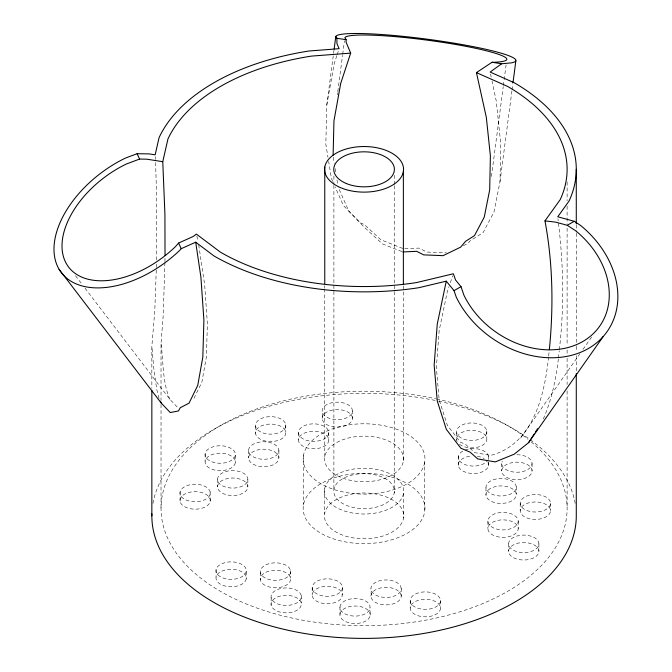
<?xml version="1.0" encoding="UTF-8"?>
<svg xmlns="http://www.w3.org/2000/svg" width="672" height="672" viewBox="0 0 672 672"><rect width="100%" height="100%" fill="white"/><g stroke="black" fill="none" stroke-linecap="round" stroke-linejoin="round"><path stroke-width="0.5" stroke-dasharray="3.36 2.52" d="M156.467 264.146L154.795 310.691L151.847 346.424L151.847 388.265M156.534 260.014L156.685 198.677L155.593 162.263M164.9 262.66L163.229 315.118L161.028 343.661L161.028 400.344M164.917 261.626L164.993 257.46M463.319 245.692L467.972 243.432L470.173 240.828L483.109 232.596L493.97 212.008L499.993 181.751L500.774 143.884L496.255 100.993L492.038 81.043M334.018 49.946L326.802 104.941L325.828 144.295L327.986 157.408M548.57 357C544.589 394.825 533.333 444.503 490.703 455.372L474.919 452.693L465.587 444.385L460.32 442.126L447.317 425.191L439.152 399.722L436.363 367.458L439.152 330.599L447.317 291.648L449.005 286.684M548.68 355.967L549.226 350.784M558.373 358.898C555.719 380.1 551.468 401.318 542.438 420.823M558.482 357.874L559.23 350.725M559.339 349.7C564.287 307.272 563.539 264.239 558.289 221.869M337.369 94.861L337.638 92.778M337.781 91.736L342.552 55.356M342.686 54.314L344.467 40.807M491.442 176.476L503.244 86.587M503.378 85.554L506.092 64.89M499.993 181.751L511.921 90.896M512.056 89.863L512.87 83.672M326.802 104.941L334.337 63.218L336.882 55.474M342.502 587.58L341.989 589.84A15.162 8.753 0 0 1 323.425 596.03A15.162 8.753 0 0 1 312.707 585.312L314.219 583.204A15.162 8.753 0 0 1 331.271 579.121A15.162 8.753 0 0 1 342.502 587.58L341.989 597.265A15.162 8.753 0 0 1 323.425 603.456A15.162 8.753 0 0 1 312.707 592.738L314.219 590.629A15.162 8.753 0 0 1 331.271 586.547A15.162 8.753 0 0 1 342.502 595.006M339.948 607.001L340.612 604.75A15.162 8.753 0 0 1 355.681 598.592A15.162 8.753 0 0 1 369.877 605.405L370.238 615.107A15.162 8.753 0 0 1 354.497 623.515A15.162 8.753 0 0 1 339.948 614.426L339.948 607.001A15.162 8.753 0 0 0 354.497 616.09A15.162 8.753 0 0 0 370.238 607.681M339.948 614.426L340.612 612.175A15.162 8.753 0 0 1 355.681 606.026A15.162 8.753 0 0 1 369.877 612.83L370.238 615.107M337.201 54.508L338.478 50.635M450.349 282.71L452.701 275.755M193.99 398.294L201.844 382.267L206.413 356.79L207.379 323.602L204.683 284.962L198.66 244.532M520.64 438.094L579.944 353.716M582.943 349.457L591.923 336.672M462.773 451.206L461.404 451.996A15.162 8.753 0 0 0 465.847 464.898A15.162 8.753 0 0 0 487.435 460.673M404.704 248.766L418.992 248.086L426.829 252.05L446.351 252.84M402.738 248.438L380.999 239.854L364.064 224.314L360.671 223.171L343.358 205.489L335.16 186.942M401.881 251.58L382.452 243.911L364.392 227.329L348.844 211.252L338.159 187.06M85.008 288.187L169.898 399.344L177.988 407.828M75.508 275.738L82.471 284.869M169.898 399.344C162.28 381.965 163.548 362.141 161.028 343.661M332.707 181.373L331.472 178.592L328.65 161.44M159.079 398.387L156.702 389.29L153.754 367.92L151.847 346.424M401.243 588.697L400.722 586.429A15.162 8.753 0 0 0 384.107 580.02A15.162 8.753 0 0 0 370.919 588.697L371.44 598.391A15.162 8.753 0 0 0 388.063 604.8A15.162 8.753 0 0 0 401.243 596.123L401.243 588.697A15.162 8.753 0 0 1 388.063 597.374A15.162 8.753 0 0 1 371.44 590.965L370.919 588.697M401.243 596.123L400.722 593.855A15.162 8.753 0 0 0 384.107 587.446A15.162 8.753 0 0 0 370.919 596.123M352.464 410.911L351.952 408.652A15.162 8.753 0 0 0 335.328 402.234A15.162 8.753 0 0 0 322.148 410.911L322.669 420.605A15.162 8.753 0 0 0 339.284 427.014A15.162 8.753 0 0 0 352.464 418.337L352.464 410.911A15.162 8.753 0 0 1 339.284 419.588A15.162 8.753 0 0 1 322.669 413.179L322.148 410.911M352.464 418.337L351.952 416.077A15.162 8.753 0 0 0 335.328 409.66A15.162 8.753 0 0 0 322.148 418.337M196.829 235.973L198.089 241.618M490.56 74.063L491.198 77.053M333.253 157.256L334.27 163.422M335.11 168.563L335.79 172.67M336.974 179.869L337.823 185.002M557.97 218.82L558.18 220.853M155.266 156.685L155.434 159.474M576.282 224.818L576.282 232.142M576.282 233.192L576.282 345.223M576.282 346.265L576.282 351.498M576.282 355.69L576.282 371.398M567.109 181.927L567.109 200.827M567.109 206.077L567.109 223.927M567.109 228.119L567.109 345.71M567.109 349.91L567.109 354.11M567.109 358.31L567.109 384.56M567.109 390.86L567.109 508.452M550.511 503.269L550.511 510.695M538.91 543.841L538.91 551.267M532.048 463.495L532.048 470.921M520.195 503.269L520.195 510.695M518.213 521.161L518.213 528.587M516.256 486.763L516.256 494.189M508.595 543.841L508.595 551.267M501.732 463.495L501.732 470.921M488.46 456.179L488.46 465.889M487.897 521.161L487.897 528.587M486.788 430.794L486.788 438.22M485.982 487.738L485.982 495.163M458.396 456.179L458.396 465.889M456.632 432.617L456.632 440.042M440.521 600.65L440.521 608.076M424.67 462.395A60.892 35.154 0 0 1 328.591 487.519A60.892 35.154 0 0 1 338.94 426.922A60.892 35.154 0 0 1 424.67 462.395L424.67 511.904A60.892 35.154 0 0 1 328.591 537.029A60.892 35.154 0 0 1 338.94 476.423A60.892 35.154 0 0 1 424.67 511.904M410.206 600.65L410.206 608.076M403.519 493.366A39.64 22.89 0 0 1 340.973 509.729A39.64 22.89 0 0 1 347.71 470.274A39.64 22.89 0 0 1 403.519 493.366L403.519 518.12A39.64 22.89 0 0 1 340.973 534.484A39.64 22.89 0 0 1 347.71 495.029A39.64 22.89 0 0 1 403.519 518.12M403.368 285.944L403.368 461.185A39.488 22.798 0 0 1 341.065 477.473A39.488 22.798 0 0 1 347.777 438.178A39.488 22.798 0 0 1 403.368 461.185M394.237 175.241L394.237 184.674M394.237 185.716L394.237 290.539M394.237 291.589L394.237 492.845A30.316 17.506 0 0 1 346.408 505.352A30.316 17.506 0 0 1 351.557 475.18A30.316 17.506 0 0 1 394.237 492.845M333.9 175.997L333.9 184.38M333.9 185.43L333.9 489.409M328.793 432.6L328.793 440.026M324.769 285.667L324.769 287.767M324.769 288.817L324.769 456.708M324.618 488.88L324.618 513.635M312.186 587.58L312.186 595.006M303.467 455.498L303.467 505M301.258 595.678L301.258 603.103M298.477 432.6L298.477 440.026M290.581 570.679L290.581 578.105M285.776 424.83L285.776 432.256M278.897 450.526L278.897 457.951M271.144 597.694L271.144 605.119M260.434 572.502L260.434 579.928M255.528 425.972L255.528 433.398M248.581 450.526L248.581 457.951M247.85 479.338L247.85 486.763M246.212 571.536L246.212 578.962M235.326 455.272L235.326 462.697M217.535 479.338L217.535 486.763M216.065 569.663L216.065 577.088M210.151 491.862L210.151 501.572A15.162 8.753 0 0 1 185.9 507.368A15.162 8.753 0 0 1 189.328 492.341A15.162 8.753 0 0 1 210.151 501.572M205.12 453.768L205.12 461.194M180.096 491.862L180.096 501.572M161.028 404.544L161.028 508.452M459.446 444.276A15.162 8.753 0 0 0 483.496 444.637L485.562 442.688A15.162 8.753 0 0 0 479.632 431.668A15.162 8.753 0 0 0 459.934 433.625L457.867 435.574A15.162 8.753 0 0 0 457.145 441.546M516.894 454.742A15.162 8.753 0 0 1 531.535 461.227A15.162 8.753 0 0 1 524.471 471.072L520.817 471.946A15.162 8.753 0 0 1 502.253 461.227M531.199 441.882A203.045 117.222 0 0 1 420.697 621.029A203.045 117.222 0 0 1 161.179 503.933A203.045 117.222 0 0 1 435.557 398.731M436.598 398.958A203.045 117.222 0 0 1 528.024 439.303M152.939 503.504A212.218 122.522 0 0 1 437.632 400.949M438.656 401.176A212.218 122.522 0 0 1 529.486 439.127M530.334 439.74A212.218 122.522 0 0 1 575.375 504.538M465.007 450.047A15.162 8.753 0 0 1 481.429 449.887A15.162 8.753 0 0 1 488.46 458.464M487.88 462.118A15.162 8.753 0 0 1 470.795 473.365A15.162 8.753 0 0 1 461.404 459.421L464.201 457.808A15.162 8.753 0 0 1 471.45 456.07M477.355 456.296A15.162 8.753 0 0 1 484.151 458.564M301.199 597.962L300.115 600.163A15.162 8.753 0 0 1 280.182 604.716A15.162 8.753 0 0 1 272.286 593.208L274.319 591.251A15.162 8.753 0 0 1 292.219 588.655A15.162 8.753 0 0 1 301.199 597.962M301.199 605.388L300.115 607.589A15.162 8.753 0 0 1 280.182 612.142A15.162 8.753 0 0 1 272.286 600.634L274.319 598.676A15.162 8.753 0 0 1 292.219 596.081A15.162 8.753 0 0 1 301.199 605.388M263.726 566.084L261.66 568.033A15.162 8.753 0 0 0 267.59 579.054A15.162 8.753 0 0 0 287.288 577.097L289.355 575.148A15.162 8.753 0 0 0 283.433 564.127A15.162 8.753 0 0 0 263.726 566.084M263.726 573.51L261.66 575.459A15.162 8.753 0 0 0 267.59 586.48A15.162 8.753 0 0 0 287.288 584.522L289.355 582.574A15.162 8.753 0 0 0 283.433 571.553A15.162 8.753 0 0 0 263.726 573.51M459.934 426.199L457.867 428.148A15.162 8.753 0 0 0 463.789 439.169A15.162 8.753 0 0 0 483.496 437.212L485.562 435.263A15.162 8.753 0 0 0 479.632 424.242A15.162 8.753 0 0 0 459.934 426.199M225.011 562.59L221.634 563.783A15.162 8.753 0 0 0 218.19 575.148A15.162 8.753 0 0 0 237.266 578.609L240.643 577.416A15.162 8.753 0 0 0 244.087 566.051A15.162 8.753 0 0 0 225.011 562.59M225.011 570.024L221.634 571.208A15.162 8.753 0 0 0 218.19 582.574A15.162 8.753 0 0 0 237.266 586.034L240.643 584.842A15.162 8.753 0 0 0 244.087 573.476A15.162 8.753 0 0 0 225.011 570.024M496.381 478.934L492.82 479.926A15.162 8.753 0 0 0 486.721 489.98A15.162 8.753 0 0 0 501.967 495.986L505.856 495.566A15.162 8.753 0 0 0 515.516 484.512A15.162 8.753 0 0 0 496.381 478.934M496.381 486.36L492.82 487.351A15.162 8.753 0 0 0 486.721 497.406A15.162 8.753 0 0 0 501.967 503.412L505.856 502.992A15.162 8.753 0 0 0 515.516 491.946A15.162 8.753 0 0 0 496.381 486.36M512.971 462.47L509.309 463.344A15.162 8.753 0 0 0 502.891 474.272A15.162 8.753 0 0 0 520.817 479.371L524.471 478.498A15.162 8.753 0 0 0 530.897 467.569A15.162 8.753 0 0 0 512.971 462.47M535.349 494.516L531.426 494.819A15.162 8.753 0 0 0 520.321 504.412A15.162 8.753 0 0 0 535.349 512.022L539.272 511.72A15.162 8.753 0 0 0 550.376 502.127A15.162 8.753 0 0 0 535.349 494.516M535.349 501.942L531.426 502.244A15.162 8.753 0 0 0 520.321 511.837A15.162 8.753 0 0 0 535.349 519.448L539.272 519.145A15.162 8.753 0 0 0 550.376 509.552A15.162 8.753 0 0 0 535.349 501.942M506.982 512.711L503.059 512.408A15.162 8.753 0 0 0 488.032 520.019A15.162 8.753 0 0 0 499.136 529.612L503.059 529.914A15.162 8.753 0 0 0 518.087 522.304A15.162 8.753 0 0 0 506.982 512.711M506.982 520.136L503.059 519.834A15.162 8.753 0 0 0 488.032 527.444A15.162 8.753 0 0 0 499.136 537.037L503.059 537.34A15.162 8.753 0 0 0 518.087 529.729A15.162 8.753 0 0 0 506.982 520.136M531.334 536.264L527.68 535.391A15.162 8.753 0 0 0 509.754 540.49A15.162 8.753 0 0 0 516.18 551.418L519.834 552.292A15.162 8.753 0 0 0 537.76 547.193A15.162 8.753 0 0 0 531.334 536.264M240.274 471.761L236.62 470.879A15.162 8.753 0 0 0 218.686 475.986A15.162 8.753 0 0 0 225.112 486.914L228.774 487.788A15.162 8.753 0 0 0 246.7 482.689A15.162 8.753 0 0 0 240.274 471.761M531.334 543.69L527.68 542.816A15.162 8.753 0 0 0 509.754 547.915A15.162 8.753 0 0 0 516.18 558.844L519.834 559.717A15.162 8.753 0 0 0 537.76 554.618A15.162 8.753 0 0 0 531.334 543.69M240.274 479.186L236.62 478.313A15.162 8.753 0 0 0 218.686 483.412A15.162 8.753 0 0 0 225.112 494.34L228.774 495.214A15.162 8.753 0 0 0 246.7 490.115A15.162 8.753 0 0 0 240.274 479.186M215.057 462.748L211.546 461.698A15.162 8.753 0 0 1 207.791 449.509A15.162 8.753 0 0 1 228.892 447.342L231.815 448.879A15.162 8.753 0 0 1 232.655 459.53A15.162 8.753 0 0 1 215.057 462.748M215.057 470.173L211.546 469.123A15.162 8.753 0 0 1 207.791 456.935A15.162 8.753 0 0 1 228.892 454.768L231.815 456.305A15.162 8.753 0 0 1 232.655 466.956A15.162 8.753 0 0 1 215.057 470.173M256.158 458.102L253.016 456.716A15.162 8.753 0 0 1 253.016 444.335A15.162 8.753 0 0 1 274.453 444.335L276.864 446.149A15.162 8.753 0 0 1 274.453 456.716A15.162 8.753 0 0 1 256.158 458.102M256.158 465.536L253.016 464.142A15.162 8.753 0 0 1 253.016 451.769A15.162 8.753 0 0 1 274.453 451.769L276.864 453.575A15.162 8.753 0 0 1 274.453 464.142A15.162 8.753 0 0 1 256.158 465.536M260.66 431.978L258.048 430.265A15.162 8.753 0 0 1 262.231 418.127A15.162 8.753 0 0 1 283.256 420.538L285.004 422.587A15.162 8.753 0 0 1 279.073 432.676A15.162 8.753 0 0 1 260.66 431.978M260.66 439.412L258.048 437.69A15.162 8.753 0 0 1 262.231 425.552A15.162 8.753 0 0 1 283.256 427.963L285.004 430.013A15.162 8.753 0 0 1 279.073 440.101A15.162 8.753 0 0 1 260.66 439.412M328.28 430.34L326.768 428.224A15.162 8.753 0 0 0 307.835 424.519A15.162 8.753 0 0 0 298.998 434.868L300.51 436.976A15.162 8.753 0 0 0 319.435 440.689A15.162 8.753 0 0 0 328.28 430.34M328.28 437.766L326.768 435.658A15.162 8.753 0 0 0 307.835 431.945A15.162 8.753 0 0 0 298.998 442.294L300.51 444.402A15.162 8.753 0 0 0 319.435 448.115A15.162 8.753 0 0 0 328.28 437.766M440.009 598.382L438.497 596.274A15.162 8.753 0 0 0 419.563 592.561A15.162 8.753 0 0 0 410.726 602.91L412.238 605.018A15.162 8.753 0 0 0 431.164 608.731A15.162 8.753 0 0 0 440.009 598.382M440.009 605.808L438.497 603.7A15.162 8.753 0 0 0 419.563 599.987A15.162 8.753 0 0 0 410.726 610.336L412.238 612.444A15.162 8.753 0 0 0 431.164 616.157A15.162 8.753 0 0 0 440.009 605.808M185.9 499.943A15.162 8.753 0 0 0 210.151 494.147A15.162 8.753 0 0 0 189.328 484.915A15.162 8.753 0 0 0 185.9 499.943"/><path stroke-width="1.01" d="M165.026 255.377L164.926 214.402L162.767 161.692L167.941 138.986A203.045 117.222 0 0 1 311.514 56.095L350.675 53.122L346.122 42.26L346.122 39.707L344.87 37.691A81.774 8.644 7.5 0 1 451.374 43.747A81.774 8.644 7.5 0 1 493.542 62.286L492.013 62.278L476.44 72.618L486.318 117.289L490.384 155.862L489.686 189.907L484.26 217.106L474.499 235.62L465.587 241.29L460.664 247.128L443.066 255.662L423.671 254.873L416.623 251.311L402.847 251.966M333.11 155.182L333.959 120.842L340.729 83.328L350.675 53.122M549.335 349.742C553.61 306.928 552.913 263.248 544.967 220.886L560.196 199.668A203.045 117.222 0 0 0 507.637 86.436L476.44 72.618M334.16 48.905L335.79 36.448A90.947 9.61 7.5 0 1 442.831 41.395A90.947 9.61 7.5 0 1 511.409 62.866L501.623 63.764L492.013 62.278M513.005 82.639L515.852 60.959M195.695 242.18L200.903 277.141L203.902 320.124L202.826 357.034L197.753 385.367L189.017 403.2L180.281 407.711L178.483 410.962L170.251 412.541L161.263 403.108L59.128 269.371A90.947 55.087 -37.4 0 0 180.13 249.942L181.205 248.707L195.695 242.18L214.007 255.965A212.218 122.522 0 0 0 418.992 287.675L446.267 281.156L437.254 324.131L434.154 365.123L437.254 401.008L446.334 429.332L460.79 448.174L470.173 452.189L477.742 458.917L495.289 461.899L514.13 454.23L528.578 442.68L603.221 336.487M528.578 442.68L534.19 433.978M535.315 432.23L537.558 428.753M501.623 63.764L490.14 72.064L514.13 82.69A212.218 122.522 0 0 1 569.05 201.037L557.76 216.787L574.224 221.273L580.49 225.372A90.947 71.728 35.1 0 1 588.479 348.457A90.947 71.728 35.1 0 1 456.246 297.1L454.037 290.657L446.267 281.156M544.967 220.886L555.694 222.138L567.26 225.288L575.677 230.798A81.774 64.495 35.1 0 1 582.859 341.468A81.774 64.495 35.1 0 1 463.966 295.294L461 286.642L455.54 279.964L453.373 273.773L416.623 282.559A203.045 117.222 0 0 1 220.492 252.218L196.409 234.1L193.158 236.502L178.584 243.062L175.434 246.658A81.774 49.526 -37.4 0 1 66.637 264.13A81.774 49.526 -37.4 0 1 126.428 163.993L139.6 159.062L146.773 159.18L162.767 161.692M454.037 290.657L461 286.642M567.26 225.288L574.224 221.273M335.79 36.448L336.924 38.287L336.924 43.487L339.108 48.703L309.145 50.98A212.218 122.522 0 0 0 159.079 137.617L155.156 154.829L149.201 153.896L137.113 153.703L125.622 158.004A90.947 55.087 -37.4 0 0 59.128 269.371M336.924 38.287L346.122 39.707M137.113 153.703L139.6 159.062M178.584 243.062L181.205 248.707M160.39 401.218L161.263 403.108M576.282 169.327L576.282 223.768M576.282 373.489L576.282 515.878A212.218 122.522 0 0 1 362.292 638.392A212.218 122.522 0 0 1 151.88 513.828M403.368 171.562A39.488 22.798 0 0 1 341.065 187.858A39.488 22.798 0 0 1 347.777 148.562A39.488 22.798 0 0 1 403.368 171.562L403.368 283.844M324.769 167.093L324.769 283.567M151.847 390.356L151.847 515.878M346.408 183.557A30.316 17.506 0 0 0 394.237 171.041A30.316 17.506 0 0 0 351.557 153.384A30.316 17.506 0 0 0 346.408 183.557"/></g></svg>
